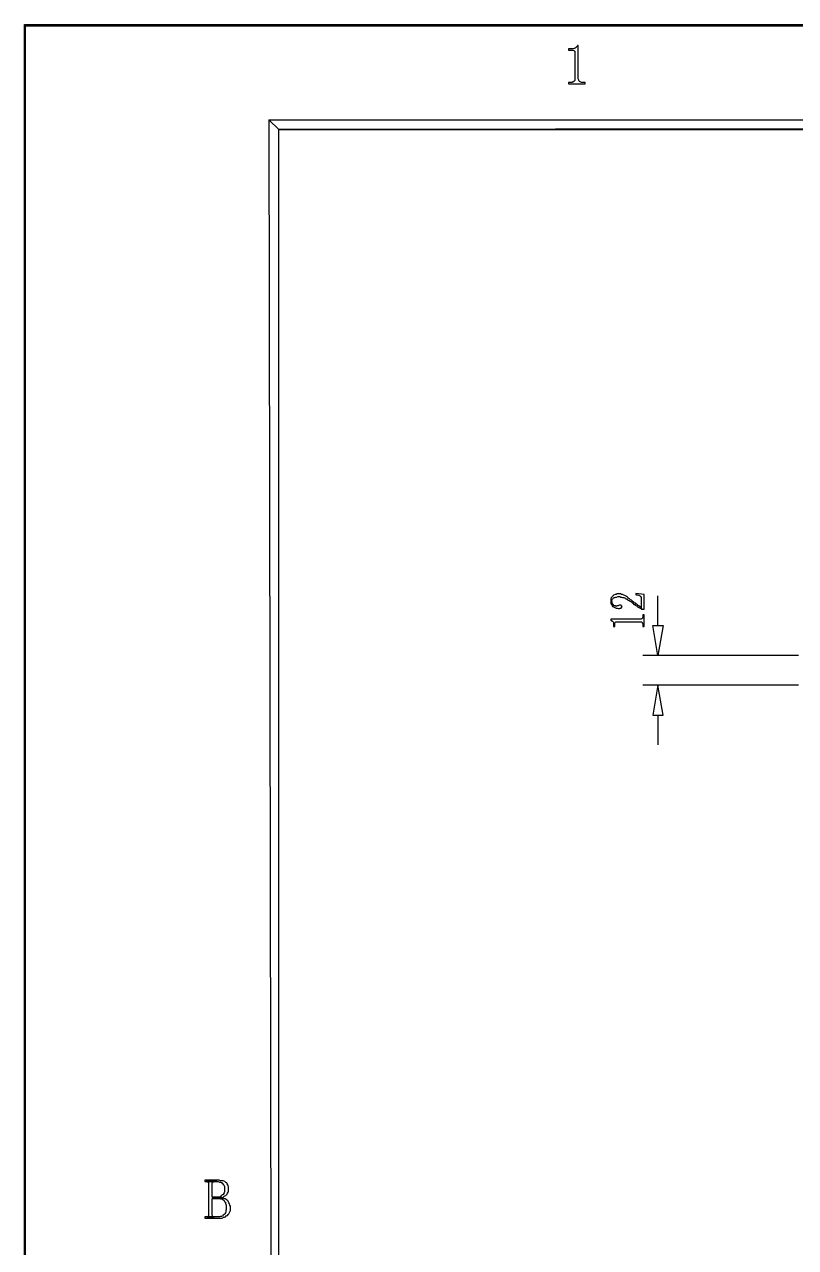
# Model space of a CAD drawing. Extents: x -15.4 to 0.8, y 0.3 to 11.8.
# Drawn here: x -15.385 to -13.943, y 9.336 to 11.624 of the extents above; entities that cross this region are included whole.
import ezdxf

# ---------------------------------------------------------------- set-up
doc = ezdxf.new("R2010")
doc.units = 0
doc.header["$MEASUREMENT"] = 0
doc.linetypes.add('AUSGEZOGEN', pattern=[0])
doc.layers.get('0').update_dxf_attribs({"linetype": 'AUSGEZOGEN'})

msp = doc.modelspace()

# ---------------------------------------------------------------- linework, layer by layer
for points in [[(0.2687, 11.6236), (-15.3829, 11.6211), (-15.3829, 11.6211), (-15.3846, 11.6236), (0.2687, 11.6236)], [(-15.3829, 11.6211), (-15.3846, 11.6236), (-15.3846, 11.6236), (-15.3829, 0.5677), (-15.3829, 11.6211)], [(-15.3846, 11.6236), (-15.3829, 0.5677), (-15.3829, 0.5677), (-15.3846, 0.5677), (-15.3846, 11.6236)], [(0.2662, 11.6211), (0.2687, 11.6236), (0.2687, 11.6236), (-15.3829, 11.6211), (0.2662, 11.6211)], [(-14.3488, 11.5844), (-14.3504, 11.5844), (-14.3504, 11.5844), (-14.3504, 11.5836), (-14.3504, 11.5836), (-14.3521, 11.5819), (-14.3521, 11.5819), (-14.3529, 11.5802), (-14.3529, 11.5802), (-14.3546, 11.5794), (-14.3546, 11.5794), (-14.3563, 11.5786), (-14.3563, 11.5786), (-14.3588, 11.5777), (-14.3588, 11.5777), (-14.3671, 11.5777), (-14.3671, 11.5777), (-14.3671, 11.5752), (-14.3671, 11.5752), (-14.3579, 11.5752), (-14.3579, 11.5752), (-14.3563, 11.5744), (-14.3563, 11.5744), (-14.3554, 11.5736), (-14.3554, 11.5736), (-14.3554, 11.5186), (-14.3554, 11.5186), (-14.3571, 11.5169), (-14.3571, 11.5169), (-14.3604, 11.5152), (-14.3604, 11.5152), (-14.3671, 11.5152), (-14.3671, 11.5152), (-14.3671, 11.5127), (-14.3671, 11.5127), (-14.3363, 11.5127), (-14.3363, 11.5127), (-14.3363, 11.5152), (-14.3363, 11.5152), (-14.3429, 11.5152), (-14.3429, 11.5152), (-14.3463, 11.5169), (-14.3463, 11.5169), (-14.3471, 11.5177), (-14.3471, 11.5177), (-14.3479, 11.5194), (-14.3479, 11.5194), (-14.3488, 11.5219), (-14.3488, 11.5844)], [(0.0904, 11.4452), (-14.9088, 11.4269), (-14.9088, 11.4269), (-14.9279, 11.4452), (0.0904, 11.4452)], [(-14.9088, 11.4269), (-14.9279, 11.4452), (-14.9279, 11.4452), (-14.9088, 0.7536), (-14.9088, 11.4269)], [(0.0721, 11.4269), (0.0904, 11.4452), (0.0904, 11.4452), (-14.9088, 11.4269), (0.0721, 11.4269)], [(-14.2879, 10.5452), (-14.2879, 10.5411), (-14.2879, 10.5411), (-14.2871, 10.5394), (-14.2871, 10.5394), (-14.2863, 10.5386), (-14.2863, 10.5386), (-14.2863, 10.5461), (-14.2863, 10.5461), (-14.2854, 10.5477), (-14.2854, 10.5477), (-14.2846, 10.5486), (-14.2846, 10.5486), (-14.2838, 10.5502), (-14.2838, 10.5502), (-14.2829, 10.5511), (-14.2829, 10.5511), (-14.2813, 10.5519), (-14.2813, 10.5519), (-14.2804, 10.5519), (-14.2804, 10.5519), (-14.2788, 10.5527), (-14.2788, 10.5527), (-14.2771, 10.5527), (-14.2771, 10.5527), (-14.2746, 10.5536), (-14.2746, 10.5536), (-14.2713, 10.5536), (-14.2713, 10.5536), (-14.2696, 10.5527), (-14.2696, 10.5527), (-14.2679, 10.5527), (-14.2679, 10.5527), (-14.2663, 10.5519), (-14.2663, 10.5519), (-14.2638, 10.5519), (-14.2638, 10.5519), (-14.2621, 10.5511), (-14.2621, 10.5511), (-14.2613, 10.5502), (-14.2613, 10.5502), (-14.2596, 10.5494), (-14.2596, 10.5494), (-14.2579, 10.5494), (-14.2579, 10.5494), (-14.2571, 10.5477), (-14.2571, 10.5477), (-14.2554, 10.5469), (-14.2554, 10.5469), (-14.2538, 10.5461), (-14.2538, 10.5461), (-14.2521, 10.5452), (-14.2521, 10.5452), (-14.2504, 10.5444), (-14.2504, 10.5444), (-14.2496, 10.5436), (-14.2496, 10.5436), (-14.2479, 10.5419), (-14.2479, 10.5419), (-14.2463, 10.5411), (-14.2463, 10.5411), (-14.2454, 10.5394), (-14.2454, 10.5394), (-14.2438, 10.5386), (-14.2438, 10.5386), (-14.2421, 10.5377), (-14.2421, 10.5377), (-14.2413, 10.5369), (-14.2413, 10.5369), (-14.2396, 10.5361), (-14.2396, 10.5361), (-14.2388, 10.5352), (-14.2388, 10.5352), (-14.2379, 10.5344), (-14.2379, 10.5344), (-14.2329, 10.5319), (-14.2329, 10.5319), (-14.2313, 10.5311), (-14.2313, 10.5311), (-14.2304, 10.5302), (-14.2304, 10.5302), (-14.2313, 10.5336), (-14.2313, 10.5336), (-14.2321, 10.5336), (-14.2321, 10.5336), (-14.2329, 10.5344), (-14.2329, 10.5344), (-14.2363, 10.5361), (-14.2363, 10.5361), (-14.2396, 10.5394), (-14.2396, 10.5394), (-14.2404, 10.5394), (-14.2404, 10.5394), (-14.2421, 10.5411), (-14.2421, 10.5411), (-14.2438, 10.5419), (-14.2438, 10.5419), (-14.2446, 10.5427), (-14.2446, 10.5427), (-14.2454, 10.5436), (-14.2454, 10.5436), (-14.2471, 10.5444), (-14.2471, 10.5444), (-14.2488, 10.5461), (-14.2488, 10.5461), (-14.2496, 10.5469), (-14.2496, 10.5469), (-14.2513, 10.5477), (-14.2513, 10.5477), (-14.2529, 10.5494), (-14.2529, 10.5494), (-14.2546, 10.5502), (-14.2546, 10.5502), (-14.2563, 10.5519), (-14.2563, 10.5519), (-14.2571, 10.5527), (-14.2571, 10.5527), (-14.2588, 10.5536), (-14.2588, 10.5536), (-14.2596, 10.5544), (-14.2596, 10.5544), (-14.2663, 10.5577), (-14.2663, 10.5577), (-14.2679, 10.5577), (-14.2679, 10.5577), (-14.2696, 10.5586), (-14.2696, 10.5586), (-14.2763, 10.5586), (-14.2763, 10.5586), (-14.2779, 10.5577), (-14.2779, 10.5577), (-14.2796, 10.5577), (-14.2796, 10.5577), (-14.2829, 10.5561), (-14.2829, 10.5561), (-14.2838, 10.5552), (-14.2838, 10.5552), (-14.2846, 10.5544), (-14.2846, 10.5544), (-14.2854, 10.5536), (-14.2854, 10.5536), (-14.2863, 10.5527), (-14.2863, 10.5527), (-14.2871, 10.5511), (-14.2871, 10.5511), (-14.2879, 10.5494), (-14.2879, 10.5494), (-14.2879, 10.5469), (-14.2879, 10.5452)], [(-14.2413, 10.5594), (-14.2413, 10.5577), (-14.2413, 10.5577), (-14.2404, 10.5569), (-14.2404, 10.5569), (-14.2379, 10.5569), (-14.2379, 10.5569), (-14.2363, 10.5561), (-14.2363, 10.5561), (-14.2346, 10.5561), (-14.2346, 10.5561), (-14.2338, 10.5552), (-14.2338, 10.5552), (-14.2329, 10.5544), (-14.2329, 10.5544), (-14.2321, 10.5536), (-14.2321, 10.5536), (-14.2313, 10.5519), (-14.2313, 10.5519), (-14.2313, 10.5336), (-14.2313, 10.5336), (-14.2304, 10.5302), (-14.2304, 10.5302), (-14.2254, 10.5302), (-14.2254, 10.5302), (-14.2254, 10.5577), (-14.2413, 10.5594)], [(-14.2004, 10.4994), (-14.2004, 10.5552)], [(-14.2863, 10.5386), (-14.2854, 10.5369), (-14.2854, 10.5369), (-14.2846, 10.5352), (-14.2846, 10.5352), (-14.2838, 10.5352), (-14.2838, 10.5352), (-14.2829, 10.5344), (-14.2829, 10.5344), (-14.2779, 10.5319), (-14.2779, 10.5319), (-14.2763, 10.5319), (-14.2763, 10.5319), (-14.2746, 10.5311), (-14.2746, 10.5311), (-14.2721, 10.5311), (-14.2721, 10.5311), (-14.2704, 10.5319), (-14.2704, 10.5319), (-14.2688, 10.5319), (-14.2688, 10.5319), (-14.2679, 10.5336), (-14.2679, 10.5336), (-14.2671, 10.5344), (-14.2671, 10.5344), (-14.2679, 10.5361), (-14.2679, 10.5361), (-14.2688, 10.5369), (-14.2688, 10.5369), (-14.2688, 10.5377), (-14.2688, 10.5377), (-14.2721, 10.5377), (-14.2721, 10.5377), (-14.2738, 10.5369), (-14.2738, 10.5369), (-14.2746, 10.5361), (-14.2746, 10.5361), (-14.2763, 10.5361), (-14.2763, 10.5361), (-14.2779, 10.5352), (-14.2779, 10.5352), (-14.2796, 10.5361), (-14.2796, 10.5361), (-14.2813, 10.5361), (-14.2813, 10.5361), (-14.2821, 10.5369), (-14.2821, 10.5369), (-14.2838, 10.5386), (-14.2838, 10.5386), (-14.2846, 10.5394), (-14.2846, 10.5394), (-14.2854, 10.5411), (-14.2854, 10.5411), (-14.2863, 10.5427), (-14.2863, 10.5427), (-14.2863, 10.5444), (-14.2863, 10.5386)], [(-14.2879, 10.5111), (-14.2879, 10.5094), (-14.2879, 10.5094), (-14.2846, 10.5077), (-14.2846, 10.5077), (-14.2838, 10.5061), (-14.2838, 10.5061), (-14.2829, 10.5052), (-14.2829, 10.5052), (-14.2829, 10.4977), (-14.2829, 10.4977), (-14.2804, 10.4977), (-14.2804, 10.4977), (-14.2804, 10.5044), (-14.2804, 10.5044), (-14.2796, 10.5052), (-14.2796, 10.5052), (-14.2788, 10.5061), (-14.2788, 10.5061), (-14.2304, 10.5061), (-14.2304, 10.5061), (-14.2296, 10.5052), (-14.2296, 10.5052), (-14.2296, 10.5044), (-14.2296, 10.5044), (-14.2288, 10.5036), (-14.2288, 10.5036), (-14.2279, 10.5019), (-14.2279, 10.5019), (-14.2279, 10.4977), (-14.2279, 10.4977), (-14.2254, 10.4977), (-14.2254, 10.4977), (-14.2254, 10.5194), (-14.2254, 10.5194), (-14.2279, 10.5194), (-14.2279, 10.5194), (-14.2279, 10.5144), (-14.2279, 10.5144), (-14.2288, 10.5136), (-14.2288, 10.5136), (-14.2296, 10.5119), (-14.2296, 10.5119), (-14.2304, 10.5119), (-14.2304, 10.5119), (-14.2321, 10.5111), (-14.2321, 10.5111), (-14.2338, 10.5111), (-14.2879, 10.5111)], [(-14.2096, 10.4994), (-14.1904, 10.4994), (-14.1904, 10.4994), (-14.2004, 10.4436), (-14.2096, 10.4994)], [(-13.9371, 10.4436), (-14.2279, 10.4436)], [(-13.9371, 10.3877), (-14.2279, 10.3877)], [(-14.2096, 10.3319), (-14.1904, 10.3319), (-14.1904, 10.3319), (-14.2004, 10.3877), (-14.2096, 10.3319)], [(-14.2004, 10.3319), (-14.2004, 10.2761)], [(-15.0229, 9.4619), (-15.0471, 9.4619), (-15.0471, 9.4619), (-15.0471, 9.4594), (-15.0471, 9.4594), (-15.0221, 9.4594), (-15.0221, 9.4594), (-15.0196, 9.4586), (-15.0196, 9.4586), (-15.0179, 9.4586), (-15.0179, 9.4586), (-15.0163, 9.4577), (-15.0163, 9.4577), (-15.0146, 9.4561), (-15.0146, 9.4561), (-15.0138, 9.4552), (-15.0138, 9.4552), (-15.0121, 9.4536), (-15.0121, 9.4536), (-15.0113, 9.4519), (-15.0113, 9.4519), (-15.0104, 9.4502), (-15.0104, 9.4502), (-15.0104, 9.4402), (-15.0104, 9.4402), (-15.0113, 9.4386), (-15.0113, 9.4386), (-15.0129, 9.4352), (-15.0129, 9.4352), (-15.0146, 9.4344), (-15.0146, 9.4344), (-15.0154, 9.4336), (-15.0154, 9.4336), (-15.0171, 9.4319), (-15.0171, 9.4319), (-15.0188, 9.4311), (-15.0188, 9.4311), (-15.0213, 9.4302), (-15.0213, 9.4302), (-15.0338, 9.4302), (-15.0338, 9.4302), (-15.0154, 9.4294), (-15.0154, 9.4294), (-15.0129, 9.4302), (-15.0129, 9.4302), (-15.0113, 9.4319), (-15.0113, 9.4319), (-15.0096, 9.4327), (-15.0096, 9.4327), (-15.0079, 9.4336), (-15.0079, 9.4336), (-15.0063, 9.4352), (-15.0063, 9.4352), (-15.0054, 9.4361), (-15.0054, 9.4361), (-15.0046, 9.4377), (-15.0046, 9.4377), (-15.0038, 9.4394), (-15.0038, 9.4394), (-15.0029, 9.4411), (-15.0029, 9.4411), (-15.0029, 9.4494), (-15.0029, 9.4494), (-15.0038, 9.4519), (-15.0038, 9.4519), (-15.0054, 9.4552), (-15.0054, 9.4552), (-15.0063, 9.4569), (-15.0063, 9.4569), (-15.0079, 9.4577), (-15.0079, 9.4577), (-15.0088, 9.4586), (-15.0088, 9.4586), (-15.0096, 9.4594), (-15.0096, 9.4594), (-15.0129, 9.4611), (-15.0129, 9.4611), (-15.0179, 9.4611), (-15.0179, 9.4611), (-15.0204, 9.4619), (-15.0229, 9.4619)], [(-15.0446, 9.4594), (-15.0429, 9.4594), (-15.0429, 9.4594), (-15.0413, 9.4586), (-15.0413, 9.4586), (-15.0404, 9.4577), (-15.0404, 9.4577), (-15.0404, 9.3961), (-15.0404, 9.3961), (-15.0413, 9.3944), (-15.0413, 9.3944), (-15.0413, 9.3936), (-15.0413, 9.3936), (-15.0438, 9.3936), (-15.0438, 9.3936), (-15.0296, 9.3936), (-15.0296, 9.3936), (-15.0304, 9.3936), (-15.0304, 9.3936), (-15.0321, 9.3944), (-15.0321, 9.3944), (-15.0329, 9.3952), (-15.0329, 9.3952), (-15.0338, 9.3969), (-15.0338, 9.3969), (-15.0338, 9.4277), (-15.0338, 9.4277), (-15.0238, 9.4277), (-15.0238, 9.4277), (-15.0129, 9.4286), (-15.0129, 9.4286), (-15.0154, 9.4294), (-15.0154, 9.4294), (-15.0338, 9.4302), (-15.0338, 9.4302), (-15.0338, 9.4569), (-15.0338, 9.4569), (-15.0329, 9.4586), (-15.0329, 9.4586), (-15.0321, 9.4586), (-15.0321, 9.4586), (-15.0296, 9.4594), (-15.0296, 9.4594), (-15.0246, 9.4594), (-15.0446, 9.4594)], [(-15.0129, 9.4286), (-15.0238, 9.4277), (-15.0238, 9.4277), (-15.0196, 9.4277), (-15.0196, 9.4277), (-15.0179, 9.4269), (-15.0179, 9.4269), (-15.0154, 9.4269), (-15.0154, 9.4269), (-15.0121, 9.4252), (-15.0121, 9.4252), (-15.0113, 9.4236), (-15.0113, 9.4236), (-15.0104, 9.4219), (-15.0104, 9.4219), (-15.0088, 9.4211), (-15.0088, 9.4211), (-15.0088, 9.4186), (-15.0088, 9.4186), (-15.0079, 9.4169), (-15.0079, 9.4169), (-15.0071, 9.4152), (-15.0071, 9.4152), (-15.0071, 9.4069), (-15.0071, 9.4069), (-15.0079, 9.4052), (-15.0079, 9.4052), (-15.0079, 9.4027), (-15.0079, 9.4027), (-15.0088, 9.4011), (-15.0088, 9.4011), (-15.0096, 9.3994), (-15.0096, 9.3994), (-15.0113, 9.3977), (-15.0113, 9.3977), (-15.0129, 9.3969), (-15.0129, 9.3969), (-15.0138, 9.3952), (-15.0138, 9.3952), (-15.0163, 9.3944), (-15.0163, 9.3944), (-15.0179, 9.3944), (-15.0179, 9.3944), (-15.0196, 9.3936), (-15.0196, 9.3936), (-15.0471, 9.3936), (-15.0471, 9.3936), (-15.0471, 9.3911), (-15.0471, 9.3911), (-15.0163, 9.3911), (-15.0163, 9.3911), (-15.0138, 9.3919), (-15.0138, 9.3919), (-15.0121, 9.3927), (-15.0121, 9.3927), (-15.0104, 9.3927), (-15.0104, 9.3927), (-15.0088, 9.3936), (-15.0088, 9.3936), (-15.0071, 9.3952), (-15.0071, 9.3952), (-15.0054, 9.3961), (-15.0054, 9.3961), (-15.0046, 9.3961), (-15.0046, 9.3961), (-15.0038, 9.3977), (-15.0038, 9.3977), (-15.0021, 9.3994), (-15.0021, 9.3994), (-15.0004, 9.4027), (-15.0004, 9.4027), (-14.9996, 9.4052), (-14.9996, 9.4052), (-14.9996, 9.4136), (-14.9996, 9.4136), (-15.0004, 9.4152), (-15.0004, 9.4152), (-15.0013, 9.4177), (-15.0013, 9.4177), (-15.0021, 9.4194), (-15.0021, 9.4194), (-15.0029, 9.4211), (-15.0029, 9.4211), (-15.0029, 9.4219), (-15.0029, 9.4219), (-15.0046, 9.4236), (-15.0046, 9.4236), (-15.0054, 9.4244), (-15.0054, 9.4244), (-15.0071, 9.4261), (-15.0071, 9.4261), (-15.0088, 9.4269), (-15.0088, 9.4269), (-15.0113, 9.4277), (-15.0129, 9.4286)]]:
    msp.add_lwpolyline(points)

doc.saveas('drawing.dxf')
